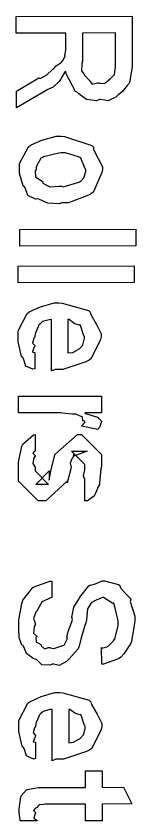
# Model space of a CAD drawing. Extents: x 0.1 to 11.6, y 0.3 to 16.3.
# Drawn here: x 4.308 to 4.396, y 10.938 to 11.526 of the extents above; entities that cross this region are included whole.
import ezdxf

# ---------------------------------------------------------------- set-up
doc = ezdxf.new("R2010")
doc.units = 0
doc.layers.get('0').update_dxf_attribs({"linetype": 'CONTINUOUS'})

msp = doc.modelspace()

# ---------------------------------------------------------------- linework, layer by layer
at = {"color": 0}
for points in [[(4.30783, 11.5257), (4.3929, 11.5259), (4.3929, 11.4912), (4.39274, 11.4888), (4.3909, 11.4773), (4.39051, 11.4764), (4.38921, 11.4751), (4.38569, 11.4708), (4.38319, 11.4686), (4.38226, 11.4682), (4.38097, 11.4668), (4.37522, 11.4641), (4.37001, 11.465), (4.36882, 11.4649), (4.36681, 11.4641), (4.35932, 11.4649), (4.35385, 11.4692), (4.35275, 11.4701), (4.3514, 11.4708), (4.34462, 11.4838), (4.34429, 11.4855), (4.34321, 11.4846), (4.34065, 11.48), (4.34039, 11.4797), (4.33936, 11.4781), (4.33507, 11.4741), (4.331, 11.4723), (4.32997, 11.4716), (4.30806, 11.459), (4.30806, 11.471), (4.32454, 11.4807), (4.32547, 11.4804), (4.33046, 11.483), (4.33475, 11.4872), (4.33539, 11.4877), (4.33539, 11.4877), (4.33708, 11.4895), (4.34093, 11.4921), (4.34125, 11.4925), (4.34125, 11.4925), (4.34212, 11.4934), (4.34375, 11.4966), (4.34386, 11.497), (4.34358, 11.4971), (4.34429, 11.501), (4.34429, 11.5022), (4.34429, 11.5135), (4.30783, 11.5135), (4.30783, 11.5257)], [(4.35644, 11.5135), (4.35644, 11.4929), (4.35596, 11.4913), (4.35585, 11.4858), (4.35753, 11.4837), (4.35775, 11.4831), (4.35758, 11.483), (4.3616, 11.4788), (4.36208, 11.4786), (4.36193, 11.4783), (4.36367, 11.4762), (4.36751, 11.4771), (4.36882, 11.4771), (4.36908, 11.4766), (4.37283, 11.477), (4.37674, 11.48), (4.37728, 11.4805), (4.37728, 11.4805), (4.37983, 11.4832), (4.38075, 11.4889), (4.38075, 11.4907), (4.38075, 11.5137), (4.35644, 11.5135)], [(4.34076, 11.4381), (4.34321, 11.438), (4.36333, 11.4314), (4.36464, 11.4301), (4.36464, 11.4284), (4.36789, 11.4218), (4.37115, 11.4158), (4.37115, 11.4138), (4.37071, 11.4116), (4.36442, 11.3976), (4.36312, 11.3964), (4.36089, 11.3951), (4.34625, 11.3895), (4.34142, 11.3895), (4.33931, 11.3888), (4.33106, 11.3892), (4.32493, 11.392), (4.32383, 11.3925), (4.32215, 11.3922), (4.31635, 11.3949), (4.3144, 11.4004), (4.31386, 11.4014), (4.31299, 11.4018), (4.31039, 11.4108), (4.31039, 11.4138), (4.31039, 11.4182), (4.31689, 11.4303), (4.31819, 11.4314), (4.31885, 11.4318), (4.32671, 11.4353), (4.33724, 11.4381), (4.34076, 11.4381)], [(4.34076, 11.4259), (4.33903, 11.4257), (4.32785, 11.4232), (4.3271, 11.4227), (4.32607, 11.4221), (4.32254, 11.4159), (4.32254, 11.4138), (4.32183, 11.4129), (4.3221, 11.4084), (4.32633, 11.4057), (4.3271, 11.4051), (4.32753, 11.4039), (4.33251, 11.4013), (4.33903, 11.4016), (4.34119, 11.4016), (4.34239, 11.4011), (4.35368, 11.4046), (4.35444, 11.4051), (4.35476, 11.4049), (4.35753, 11.4078), (4.359, 11.4123), (4.359, 11.4138), (4.3584, 11.4143), (4.35519, 11.4222), (4.35444, 11.4227), (4.35346, 11.4232), (4.34392, 11.4259), (4.34076, 11.4259)], [(4.31054, 11.37), (4.39561, 11.3702), (4.39561, 11.358), (4.31054, 11.3578), (4.31054, 11.37)], [(4.30935, 11.3432), (4.39442, 11.3434), (4.39442, 11.3312), (4.30935, 11.331), (4.30935, 11.3432)], [(4.32156, 11.2799), (4.32156, 11.2682), (4.3201, 11.268), (4.315, 11.2703), (4.31321, 11.2755), (4.31267, 11.2765), (4.31185, 11.2772), (4.3094, 11.2879), (4.3094, 11.2914), (4.3094, 11.296), (4.31592, 11.3086), (4.31722, 11.3097), (4.31787, 11.3101), (4.32568, 11.3136), (4.33578, 11.3164), (4.33914, 11.3164), (4.34147, 11.3163), (4.36079, 11.3108), (4.36214, 11.3097), (4.36253, 11.3078), (4.36675, 11.3006), (4.37017, 11.2939), (4.37017, 11.2917), (4.36974, 11.2896), (4.36274, 11.2757), (4.36128, 11.2745), (4.35894, 11.2733), (4.34212, 11.2678), (4.33653, 11.2678), (4.33589, 11.2675), (4.33371, 11.2668), (4.33371, 11.2678), (4.33371, 11.2678), (4.33371, 11.3043), (4.33203, 11.304), (4.32721, 11.3027), (4.32514, 11.3009), (4.3246, 11.3003), (4.32406, 11.2989), (4.3221, 11.2946), (4.32156, 11.2923), (4.32156, 11.2914), (4.32081, 11.2907), (4.31999, 11.2871), (4.32156, 11.2852), (4.32156, 11.2845), (4.32096, 11.2837), (4.31999, 11.2805), (4.32156, 11.2801), (4.32156, 11.2799)], [(4.34586, 11.3043), (4.34586, 11.2799), (4.34592, 11.2798), (4.34933, 11.2802), (4.3534, 11.2824), (4.35389, 11.2828), (4.35411, 11.2827), (4.35661, 11.2856), (4.35801, 11.2903), (4.35801, 11.2919), (4.35742, 11.2924), (4.35508, 11.3), (4.35454, 11.3006), (4.35394, 11.3002), (4.35026, 11.3014), (4.34674, 11.3042), (4.34586, 11.3043)], [(4.30951, 11.2483), (4.37028, 11.2483), (4.37028, 11.2361), (4.35813, 11.2361), (4.35878, 11.2355), (4.36746, 11.2329), (4.36789, 11.2326), (4.36806, 11.2324), (4.37028, 11.2301), (4.37028, 11.2294), (4.36996, 11.2284), (4.36897, 11.2253), (4.368, 11.2243), (4.36768, 11.224), (4.35574, 11.2263), (4.35574, 11.2263), (4.35813, 11.2291), (4.35813, 11.23), (4.35796, 11.2299), (4.35672, 11.2303), (4.3565, 11.2329), (4.35618, 11.2331), (4.35542, 11.2333), (4.35151, 11.2351), (4.35097, 11.2352), (4.34918, 11.2352), (4.34375, 11.2356), (4.3405, 11.2361), (4.33946, 11.2361), (4.30951, 11.2361), (4.30951, 11.2483)], [(4.32172, 11.2203), (4.32172, 11.2081), (4.32124, 11.2081), (4.32015, 11.2067), (4.32172, 11.205), (4.32172, 11.2044), (4.32096, 11.2033), (4.32015, 11.1991), (4.32172, 11.1963), (4.32172, 11.1953), (4.32172, 11.1936), (4.33149, 11.1838), (4.32781, 11.1838), (4.32238, 11.1838), (4.33214, 11.1936), (4.33214, 11.1868), (4.33344, 11.1947), (4.33626, 11.2051), (4.33626, 11.2057), (4.35275, 11.2203), (4.35579, 11.2203), (4.37033, 11.2057), (4.37033, 11.1968), (4.3699, 11.1952), (4.36903, 11.1847), (4.36882, 11.1838), (4.36828, 11.1825), (4.36535, 11.1758), (4.3649, 11.1753), (4.36376, 11.1744), (4.36019, 11.1717), (4.35861, 11.1718), (4.35818, 11.1717), (4.35818, 11.1838), (4.35818, 11.1838), (4.35818, 11.1866), (4.35818, 11.1875), (4.35818, 11.1875), (4.35726, 11.1901), (4.35818, 11.1945), (4.35818, 11.196), (4.35818, 11.1983), (4.34842, 11.2081), (4.3534, 11.2081), (4.35992, 11.2081), (4.35015, 11.2044), (4.35015, 11.2059), (4.3495, 11.2033), (4.34874, 11.2025), (4.34744, 11.1992), (4.34814, 11.1961), (4.34799, 11.1951), (4.34517, 11.1849), (4.34517, 11.1862), (4.32975, 11.1717), (4.32889, 11.1717), (4.32411, 11.1717), (4.30957, 11.1862), (4.30957, 11.1953), (4.30957, 11.1997), (4.31207, 11.2117), (4.31261, 11.2127), (4.31282, 11.2132), (4.32069, 11.22), (4.32172, 11.2203)], [(4.33404, 11.1132), (4.33404, 11.1011), (4.33251, 11.1007), (4.32796, 11.0986), (4.32753, 11.0982), (4.32676, 11.0979), (4.32362, 11.0923), (4.3234, 11.0915), (4.32232, 11.0904), (4.32053, 11.0858), (4.32189, 11.0825), (4.32189, 11.0813), (4.32113, 11.08), (4.32058, 11.0751), (4.32275, 11.0731), (4.32297, 11.0724), (4.32243, 11.072), (4.32264, 11.0687), (4.32585, 11.0669), (4.32622, 11.0666), (4.32628, 11.0659), (4.32856, 11.0638), (4.33165, 11.0646), (4.33274, 11.0646), (4.33274, 11.0645), (4.33561, 11.0639), (4.33979, 11.0655), (4.34033, 11.0657), (4.34039, 11.0656), (4.34299, 11.0664), (4.34521, 11.0708), (4.34554, 11.0716), (4.34506, 11.0719), (4.34608, 11.0763), (4.34879, 11.0835), (4.34924, 11.0852), (4.34864, 11.0869), (4.35015, 11.0942), (4.35379, 11.0999), (4.35422, 11.1006), (4.35449, 11.1015), (4.36106, 11.1097), (4.36182, 11.1102), (4.36182, 11.1102), (4.36529, 11.111), (4.37104, 11.1134), (4.37201, 11.1134), (4.3725, 11.1133), (4.38282, 11.1106), (4.38374, 11.11), (4.38422, 11.1083), (4.38792, 11.104), (4.3915, 11.1007), (4.39199, 11.0996), (4.39139, 11.0982), (4.39481, 11.0875), (4.39481, 11.0839), (4.39464, 11.0824), (4.39242, 11.0691), (4.39199, 11.0679), (4.39063, 11.066), (4.38683, 11.0601), (4.38444, 11.0575), (4.38351, 11.0568), (4.38222, 11.0561), (4.3719, 11.0526), (4.37071, 11.0525), (4.3705, 11.0646), (4.37099, 11.0642), (4.37511, 11.0655), (4.37907, 11.0695), (4.37961, 11.0703), (4.38004, 11.071), (4.38265, 11.0806), (4.38265, 11.0837), (4.38232, 11.0852), (4.37972, 11.0965), (4.37918, 11.0972), (4.37864, 11.0967), (4.3719, 11.1011), (4.37115, 11.1011), (4.36996, 11.1008), (4.36486, 11.0986), (4.36442, 11.098), (4.36307, 11.0976), (4.36008, 11.0928), (4.35943, 11.0849), (4.359, 11.0828), (4.35792, 11.0799), (4.35536, 11.0707), (4.35433, 11.0665), (4.354, 11.0657), (4.35325, 11.0638), (4.34679, 11.0563), (4.34597, 11.0557), (4.34472, 11.0544), (4.33946, 11.0516), (4.33556, 11.0525), (4.33425, 11.0525), (4.33263, 11.0518), (4.32661, 11.0521), (4.32303, 11.0556), (4.3221, 11.0562), (4.32026, 11.0567), (4.31543, 11.0604), (4.31353, 11.0651), (4.31299, 11.0661), (4.31218, 11.0664), (4.31011, 11.0718), (4.30974, 11.0784), (4.30974, 11.0807), (4.30974, 11.085), (4.31207, 11.0969), (4.31256, 11.098), (4.31278, 11.0992), (4.32004, 11.1085), (4.32101, 11.1091), (4.32101, 11.1091), (4.32574, 11.1107), (4.33285, 11.1132), (4.33404, 11.1132)], [(4.32206, 10.9952), (4.32206, 10.9835), (4.32058, 10.9832), (4.31549, 10.9856), (4.31369, 10.9908), (4.31315, 10.9918), (4.31233, 10.9925), (4.3099, 11.0032), (4.3099, 11.0067), (4.3099, 11.0113), (4.3164, 11.0239), (4.31771, 11.025), (4.31836, 11.0253), (4.32617, 11.0289), (4.33626, 11.0317), (4.33963, 11.0317), (4.34196, 11.0316), (4.36128, 11.0261), (4.36263, 11.025), (4.36301, 11.0231), (4.36724, 11.0159), (4.37067, 11.0092), (4.37067, 11.0069), (4.37022, 11.0048), (4.36322, 10.9909), (4.36176, 10.9898), (4.35943, 10.9886), (4.34261, 10.9831), (4.33703, 10.9831), (4.33637, 10.9828), (4.33421, 10.982), (4.33421, 10.9831), (4.33421, 10.9831), (4.33421, 11.0195), (4.33251, 11.0193), (4.32769, 11.018), (4.32563, 11.0162), (4.32508, 11.0156), (4.32454, 11.0142), (4.3226, 11.0099), (4.32206, 11.0075), (4.32206, 11.0067), (4.32129, 11.006), (4.32047, 11.0024), (4.32206, 11.0004), (4.32206, 10.9998), (4.32146, 10.999), (4.32047, 10.9958), (4.32206, 10.9954), (4.32206, 10.9952)], [(4.34636, 11.0195), (4.34636, 10.9952), (4.3464, 10.9951), (4.34983, 10.9954), (4.35389, 10.9977), (4.35439, 10.998), (4.3546, 10.9979), (4.3571, 11.0009), (4.35851, 11.0056), (4.35851, 11.0072), (4.35792, 11.0077), (4.35558, 11.0153), (4.35503, 11.0158), (4.35444, 11.0155), (4.35075, 11.0167), (4.34722, 11.0195), (4.34636, 11.0195)], [(4.32324, 10.938), (4.31108, 10.938), (4.31082, 10.9384), (4.31, 10.9445), (4.31, 10.9465), (4.31, 10.9465), (4.31125, 10.9557), (4.31153, 10.9563), (4.31153, 10.9563), (4.31543, 10.9608), (4.31586, 10.961), (4.31586, 10.961), (4.32417, 10.9623), (4.32693, 10.9623), (4.35861, 10.9623), (4.35861, 10.9745), (4.37076, 10.9745), (4.37076, 10.9623), (4.38639, 10.9626), (4.39268, 10.9504), (4.37076, 10.9502), (4.37076, 10.938), (4.35861, 10.938), (4.35861, 10.9502), (4.3291, 10.9502), (4.32807, 10.9499), (4.32471, 10.9497), (4.32454, 10.9495), (4.32428, 10.9492), (4.32292, 10.9478), (4.32281, 10.9476), (4.32215, 10.9474), (4.32069, 10.9457), (4.32215, 10.9441), (4.32215, 10.9435), (4.32156, 10.9428), (4.32086, 10.9397), (4.32303, 10.9386), (4.32324, 10.938)]]:
    msp.add_lwpolyline(points, close=True, dxfattribs=at)

doc.saveas('drawing.dxf')
